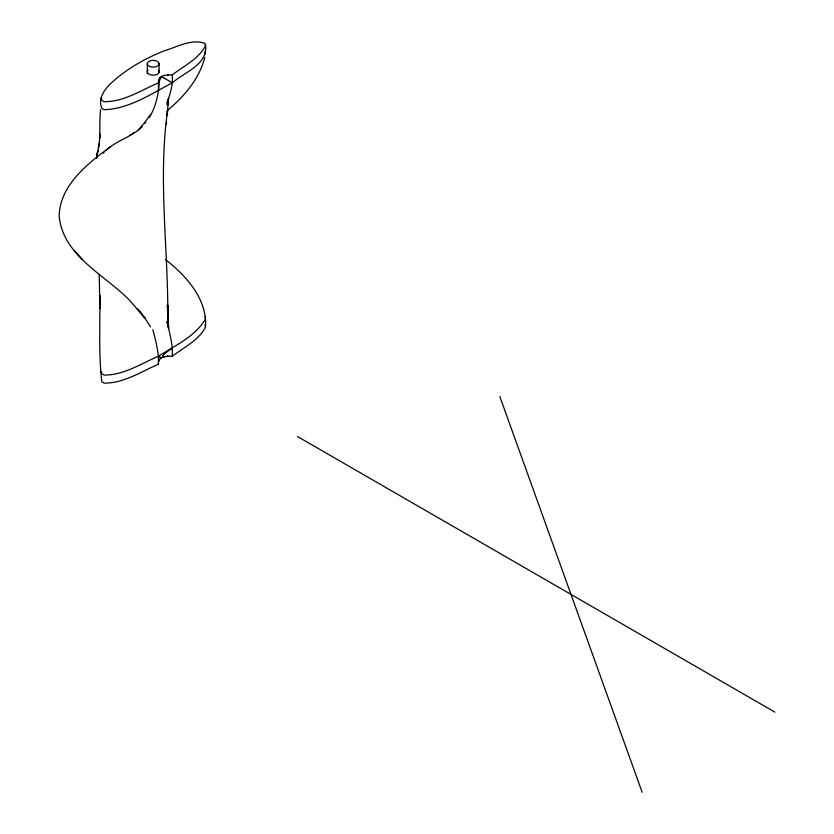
<?xml version="1.0" encoding="UTF-8"?>
<svg xmlns="http://www.w3.org/2000/svg" width="834" height="834" viewBox="0 0 834 834"><rect width="100%" height="100%" fill="white"/><g stroke="black" fill="none" stroke-linecap="round" stroke-linejoin="round"><path stroke-width="1.25" d="M168.145 74.872L172.346 74.81C183.772 65.969 198.596 59.099 205.466 45.787L204.987 43.451C191.466 38.406 176.62 47.236 163.641 51.03A190.298 109.869 0 0 0 138.402 63.248A190.298 109.869 0 0 0 117.25 77.812C108.316 85.214 96.942 95.399 101.8 108.399L104.114 109.723C128.853 108.931 151.006 94.013 172.346 82.847C184.283 72.141 208.688 64.395 205.466 44.494M158.554 80.366L158.418 90.885L159.315 81.659A13.688 11.071 -60.4 0 1 159.45 81.242L159.68 80.439A14.355 10.894 -62.1 0 1 159.701 80.085L160.555 78.198M99.204 274.522L99.924 308.278L99.809 295.194C100.257 324.03 98.443 353.199 101.8 381.774L104.114 383.108C123.62 383.39 141.04 371.693 158.418 364.26L158.418 356.222A126.33 72.933 60 0 0 152.789 329.743M166.717 102.822A126.33 72.933 60 0 0 172.357 82.858L172.346 74.81M168.145 356.295L172.346 356.222C183.772 347.392 198.596 340.512 205.466 327.199C206.394 317.764 204.059 308.497 200.223 299.938C192.602 283.612 179.508 270.675 165.58 259.603M100.601 109.608C98.808 124.579 101.425 139.789 97.13 154.488L97.786 150.506L96.608 157.907M167.843 104.959L168.458 98.912L167.259 115.53L167.478 111.266C157.98 179.446 168.218 248.636 167.822 317.181L167.519 305.046L168.551 328.45L167.843 316.941M96.692 157.49L97.098 154.978L96.588 158.095M166.247 124.276L166.623 122.045M99.131 143.563L98.162 148.389M158.554 361.789L158.418 364.26M167.029 104.834L168.76 98.412M204.768 57.494C199.201 79.251 183.72 97.005 166.769 111.037M158.658 79.96L159.471 78.281A9.205 5.39 1.7 0 1 159.742 78.083M158.658 361.383L159.471 359.694M160.931 77.406L161.567 76.447A8.84 5.098 -0.1 0 1 164.048 75.508M144.887 122.421L150.527 114.362M163.11 355.461L164.423 353.96M138.434 129.677L145.481 121.701M103.447 153.185L104.041 152.528M142.322 126.549L141.697 127.164M164.798 353.574L171.523 348.612M105.887 150.641C115.77 140.863 130.041 137.558 140.383 128.394M141.384 127.477L140.727 128.082M110.557 146.69C87.706 163.558 60.246 184.741 59.151 215.672C62.456 255.496 104.667 274.761 129.562 300.261L144.803 317.931L137.818 309.018L144.699 317.869M101.081 371.484L101.8 373.736L104.114 375.06C123.62 375.352 141.04 363.655 158.418 356.222C174.973 345.703 195.073 336.509 205.466 319.161L204.987 316.826M129.812 135.118L130.594 134.66M132.158 133.763L133.742 132.898M171.575 348.581L172.346 348.185A126.33 72.933 60 0 0 166.717 321.705M158.418 82.847C141.04 90.28 123.62 101.977 104.114 101.685L101.8 100.361L101.081 98.11M164.444 356.827L167.353 356.358M164.444 75.414L167.353 74.945M164.058 356.942A8.84 5.119 0.1 0 0 161.556 357.859L159.815 357.025M163.579 77.781L172.346 82.847M162.724 77.291L161.254 76.624A8.84 5.087 -0.1 0 0 159.648 78.052M159.867 357.056L159.284 356.723M297.55 436.547L774.849 712.111M82.139 259.197L74.393 250.805L74.768 251.211M144.678 317.764L150.516 326.938M499.827 396.536L642.159 792.3M204.987 51.499L205.466 53.824M204.987 324.874L205.466 327.199M167.77 316.91L168.635 328.367M99.851 133.721L99.934 136.484M99.913 136.755L99.924 137.902L99.903 135.296M172.346 348.185L172.346 356.222M159.106 63.749L159.106 72.412M147.284 63.749L147.284 73.642M158.429 90.896A126.33 72.933 60 0 1 149.328 117.417M145.752 122.525A126.33 72.933 60 0 1 145.199 123.203M164.215 78.333A15.929 0.594 32.2 0 1 164.579 78.552M160.774 78.281A15.846 12.447 -60.5 0 1 161.15 77.51M161.869 357.65A14.803 11.978 -60 0 1 162.682 356.42M162.651 355.899A15.929 12.51 -59.2 0 1 163.047 355.399M164.329 353.856A14.022 11.666 -60.8 0 1 164.715 353.47M167.498 75.383A17.201 8.767 -0.8 0 1 168.166 75.321M164.142 75.644A9.205 5.484 0.8 0 1 164.527 75.55M158.7 80.377A17.201 9.727 -5.6 0 1 158.835 79.97M167.238 355.951A17.201 11.03 0.9 0 1 167.968 355.889M163.923 356.785A9.205 5.129 -0.7 0 1 164.329 356.681M158.491 361.779A17.201 10.071 5.7 0 1 158.575 361.372M159.357 359.673A9.205 5.233 -1.6 0 1 159.523 359.444M159.659 359.475A8.84 5.119 0.1 0 1 161.243 358.036M158.408 70.181A5.911 3.409 0 0 1 153.195 75.206A5.911 3.409 0 0 1 147.983 70.181M167.874 316.993L167.457 304.963L167.874 317.076M149.734 66.511A5.911 3.409 0 0 0 159.075 64.103A5.911 3.409 0 0 0 150.787 60.632A5.911 3.409 0 0 0 149.734 66.511"/></g></svg>
